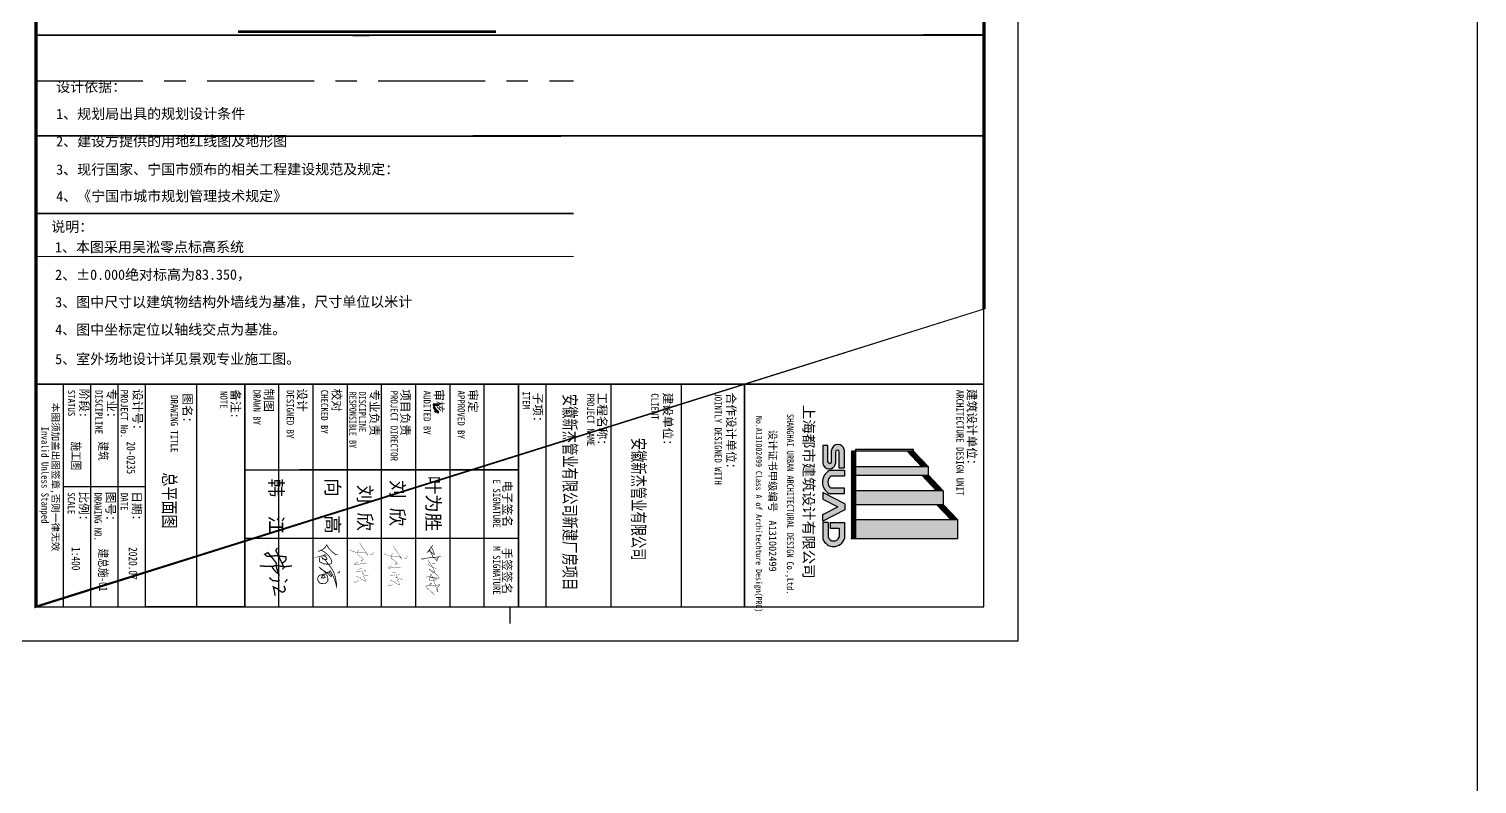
# Model space of a CAD drawing. Extents: x 40416317 to 40416828, y 3375719 to 3376426.
# Drawn here: x 40416658.4 to 40416827.6, y 3376072.5 to 3376160.7 of the extents above; entities that cross this region are included whole.
import ezdxf
from ezdxf.enums import TextEntityAlignment as Align

# ---------------------------------------------------------------- set-up
doc = ezdxf.new("R2010")
doc.units = 0
doc.linetypes.add('CENTER', pattern=[2, 1.25, -0.25, 0.25, -0.25])
doc.layers.get('0').update_dxf_attribs({"linetype": 'CONTINUOUS'})
for name, color, linetype in [('00-tk', 151, 'CONTINUOUS'), ('05规划道路边线', 5, 'CONTINUOUS'), ('06规划边线', 102, 'CONTINUOUS'), ('a', 7, 'CONTINUOUS'), ('AXIS', 3, 'CONTINUOUS'), ('DLSS', 251, 'CONTINUOUS'), ('iicon', 7, 'CONTINUOUS'), ('ROAD', 7, 'CONTINUOUS'), ('TX', 4, 'CONTINUOUS'), ('停车位', 5, 'CONTINUOUS'), ('签名', 1, 'CONTINUOUS')]:
    doc.layers.add(name, color=color, linetype=linetype)
doc.layers.add('功能名称', color=255, linetype='CONTINUOUS', lineweight=0)
doc.styles.add('DS6HT', font='simhei.ttf', dxfattribs={"width": 0.8})
doc.styles.add('仿宋体', font='', dxfattribs={"width": 0.8})
doc.styles.add('黑体', font='simhei.ttf')
doc.styles.get('仿宋体').set_extended_font_data('SimSun')

# ---------------------------------------------------------------- blocks, each defined once
blk = doc.blocks.new('FDSREWSDFDDDD')
at = {"layer": '00-tk'}
h = blk.add_hatch(color=256, dxfattribs=at)
edge = h.paths.add_edge_path()
edge.add_arc((-3088.172073364258, -5392.854887008667), 332.045557777653, 288.7014113640251, 432.3606518511568)
edge.add_line((-2987.554145812988, -5076.421182632446), (-3459.132797596976, -5076.421182632446))
edge.add_line((-3459.1328125, -5076.421184539795), (-3459.1328125, -5495.105984415859))
edge.add_line((-3459.132804870605, -5495.105983734131), (-3295.44500976149, -5495.105983734131))
edge.add_line((-3295.445007324219, -5495.105983734131), (-3295.445007324219, -5234.158194929594))
edge.add_line((-3295.444999694824, -5234.158195495605), (-3028.475036971737, -5234.158195495605))
edge.add_arc((-3088.390510559082, -5393.457529067993), 170.1944232639127, -72.16722840810769, 69.38777632303339, ccw=False)
edge.add_line((-3036.270210266113, -5555.474857330322), (-3457.185601326637, -5555.474857330322))
edge.add_line((-3457.185592651367, -5555.474857330322), (-3457.185592651367, -5707.36922866106))
edge.add_line((-3457.185600280762, -5707.369228363037), (-2981.706204416696, -5707.369228363037))
edge = h.paths.add_edge_path()
edge.add_arc((-4635.474014282227, -5325.867755889893), 392.4004440335318, 210.1327751877119, 329.8672248122882)
edge.add_line((-4296.100845336914, -5522.854957580566), (-4296.100845336914, -5077.019234930864))
edge.add_line((-4296.100845336914, -5077.019235610962), (-4463.904568893835, -5077.019235610962))
edge.add_line((-4463.904563903809, -5077.019235610962), (-4463.904563903809, -5474.926296469755))
edge.add_arc((-4635.474014282227, -5352.322385787964), 210.8738842442989, 215.5496840955361, 324.4503159044639, ccw=False)
edge.add_line((-4807.043464660645, -5474.926294326782), (-4807.043464660645, -5077.019233467989))
edge.add_line((-4807.043472290039, -5077.019235610962), (-4974.84719584696, -5077.019235610962))
edge.add_line((-4974.847190856934, -5077.019235610962), (-4974.847190856934, -5522.854958260665))
edge = h.paths.add_edge_path()
edge.add_arc((-5549.951614379883, -5266.538646697998), 186.3793725080171, 99.477129582545, 264.9305597506795)
edge.add_line((-5566.42066192627, -5452.188966751099), (-5233.659133563866, -5452.188966751099))
edge.add_arc((-5233.668716430664, -5506.190837860107), 54.00187034551564, -89.98983473079062, 89.98983473079062, ccw=False)
edge.add_line((-5233.659126281738, -5560.192705154419), (-5705.782067937311, -5560.192705154419))
edge.add_line((-5705.782066345215, -5560.192705154419), (-5705.782066345215, -5705.144366088323))
edge.add_line((-5705.782073974609, -5705.144365310669), (-5190.997776568402, -5705.144365310669))
edge.add_arc((-5207.466819763184, -5519.494047164917), 186.3793725080171, 275.0694402493205, 440.522870417455)
edge.add_line((-5176.778732299805, -5335.658491134644), (-5519.468276696221, -5335.658491134644))
edge.add_arc((-5519.458686828613, -5281.656621932983), 54.00187034551564, 90.01016526920938, 269.98983473079056, ccw=False)
edge.add_line((-5519.468276977539, -5227.654752731323), (-5040.261128388345, -5227.654752731323))
edge.add_line((-5040.261123657227, -5227.654750823975), (-5040.261123657227, -5082.703089890187))
edge.add_line((-5040.261116027832, -5082.703090667725), (-5580.639695303515, -5082.703090667725))
edge = h.paths.add_edge_path()
edge.add_line((-4000.768737792969, -5070.125015258789), (-3830.076902475208, -5070.125015258789))
edge.add_line((-3830.07689666748, -5070.12501335144), (-3494.792226105928, -5712.322872677352))
edge.add_line((-3494.79222869873, -5712.322875976562), (-3690.890586976428, -5712.322875976562))
edge.add_line((-3690.890586853027, -5712.322874069214), (-3915.422816795763, -5273.481204785407))
edge.add_line((-3915.422813415527, -5273.481204986572), (-4139.955043358263, -5712.32287427038))
edge.add_line((-4139.955039978027, -5712.322874069214), (-4336.053398255724, -5712.322874069214))
edge.add_line((-4336.053405761719, -5712.322874069214), (-4000.768735200167, -5070.125014743302))
for p, q in [((-7500, -1000), (-7500, -28700)), ((-7500, -8000.089782714844), (-1000, -8000.089784622192)), ((-7500, -9850.089784622192), (-1000, -9850.089784622192)), ((-7499.999992370605, -11900.08978271484), (-1000, -11900.08978271484)), ((-7500.000007629395, -13800.08978462219), (-1000, -13800.08978271484)), ((-7500, -14600.08978271484), (-1000, -14600.08978462219)), ((-7500, -14600.08978271484), (-1000, -14600.08978462219)), ((-7500, -14600.08978271484), (-1000, -14600.08978462219)), ((-7500, -14600.08978271484), (-1000, -14600.08978462219)), ((-7500, -14600.08978271484), (-1000, -14600.08978462219)), ((-7500, -14600.08978271484), (-1000, -14600.08978462219)), ((-7500, -14600.08978271484), (-1000, -14600.08978462219)), ((-7500, -14600.08978271484), (-1000, -14600.08978462219)), ((-1000, -14600.08978462219), (-7500, -14600.08978271484)), ((-1000, -14600.08978462219), (-7500, -14600.08978271484)), ((-1000, -14600.08978462219), (-7500, -14600.08978271484)), ((-5000.000007629395, -22600.08978462219), (-5000, -14600.08978271484)), ((-5000, -14600.08978271484), (-5000, -21000.08978271484)), ((-3000, -21000.08978271484), (-3000.000007629395, -14600.08978462219)), ((-2999.949356079102, -22600.08978462219), (-2999.949356079102, -14600.08978462219)), ((-1000.000007629395, -15600.08978462219), (-7500.000007629395, -15600.08978462219)), ((-1000, -16600.08978271484), (-7500, -16600.08978271484)), ((-1000, -16600.08978271484), (-7500, -16600.08978271484)), ((-6911.71321105957, -17064.9189491272), (-6913.123291015625, -17090.77035903931)), ((-6913.123291015625, -17090.77035903931), (-6883.511672973633, -17090.77035903931)), ((-6884.921752929688, -16926.73141098022), (-6911.713218688965, -16933.78179740906)), ((-6911.713218688965, -16933.78179740906), (-6911.71321105957, -17031.07710266113)), ((-6911.71321105957, -17031.07710266113), (-6911.243186950684, -17040.00759124756)), ((-6911.243186950684, -17040.00759124756), (-6911.71321105957, -17064.9189491272)), ((-6884.921760559082, -17031.07710456848), (-6884.921752929688, -16926.73141098022)), ((-6884.921752929688, -17056.45848655701), (-6884.921760559082, -17031.07710456848)), ((-6883.981704711914, -17081.36984634399), (-6884.921752929688, -17056.45848655701)), ((-6883.511672973633, -17090.77035903931), (-6883.981704711914, -17081.36984634399)), ((-6823.34839630127, -17061.15874481201), (-6848.259757995605, -17069.61920547485)), ((-6848.259757995605, -17069.61920547485), (-6841.679397583008, -17075.25951385498)), ((-6841.679397583008, -17075.25951385498), (-6827.108596801758, -17095.00058746338)), ((-6827.108596801758, -17095.00058746338), (-6810.187683105469, -17087.48017883301)), ((-6800.787162780762, -17050.81818008423), (-6823.34839630127, -17061.15874481201)), ((-6810.187683105469, -17087.48017883301), (-6787.626441955566, -17076.66958999634)), ((-6780.576065063477, -17039.53756332397), (-6800.787162780762, -17050.81818008423)), ((-6787.626441955566, -17076.66958999634), (-6773.055656433105, -17068.2091293335)), ((-6758.954879760742, -17024.96677017212), (-6780.576065063477, -17039.53756332397)), ((-6773.055656433105, -17068.2091293335), (-6752.374526977539, -17054.10836029053)), ((-6740.153861999512, -17009.45592498779), (-6758.954879760742, -17024.96677017212)), ((-6752.374526977539, -17054.10836029053), (-6735.923629760742, -17041.88769340515)), ((-6729.813293457031, -16998.64533424377), (-6740.153861999512, -17009.45592498779)), ((-6735.923629760742, -17041.88769340515), (-6715.712524414062, -17024.02671813965)), ((-6711.482299804688, -16978.90425682068), (-6729.813293457031, -16998.64533424377)), ((-6715.712524414062, -17024.02671813965), (-6674.350273132324, -17024.02671813965)), ((-6696.911499023438, -16960.57325744629), (-6711.482299804688, -16978.90425682068)), ((-6695.971450805664, -16959.16318130493), (-6696.911499023438, -16960.57325744629)), ((-6682.810729980469, -16936.13192558289), (-6695.971450805664, -16959.16318130493)), ((-6695.97144317627, -17004.28564071655), (-6679.520545959473, -16982.66446304321)), ((-6674.350273132324, -17024.02671813965), (-6695.97144317627, -17004.28564071655)), ((-6679.05052947998, -16926.73141288757), (-6682.810729980469, -16936.13192558289)), ((-6679.520545959473, -16982.66446304321), (-6665.889808654785, -16964.80348968506)), ((-6657.429344177246, -16939.42210388184), (-6679.05052947998, -16926.73141288757)), ((-6665.889808654785, -16964.80348968506), (-6664.009704589844, -16961.51330947876)), ((-6664.009704589844, -16961.51330947876), (-6647.558815002441, -16943.65233612061)), ((-6647.558815002441, -16943.65233612061), (-6657.429344177246, -16939.42210388184)), ((-1000, -17600.08978462219), (-7500, -17600.08978271484)), ((-1000, -17600.08978462219), (-7500, -17600.08978271484)), ((-1000.000007629395, -18600.08978462219), (-7500, -18600.08978462219)), ((-1000.000007629395, -18600.08978462219), (-7500, -18600.08978462219)), ((-1000, -19600.08978271484), (-7500, -19600.08978271484)), ((-1000, -19600.08978271484), (-7500, -19600.08978271484)), ((-1000.000007629395, -20600.08978462219), (-7500.000007629395, -20600.08978462219)), ((-1000.000007629395, -20600.08978462219), (-7500.000007629395, -20600.08978462219)), ((-1000, -21600.08978271484), (-7499.999992370605, -21600.08978271484)), ((-1000, -21600.08978271484), (-7499.999992370605, -21600.08978271484)), ((-7500, -22600.08978462219), (-1000, -22600.08978462219)), ((-7500, -22600.08978462219), (-1000, -22600.08978462219)), ((-1000, -22600.08978462219), (-7500, -22600.08978462219)), ((-1000, -22600.08978462219), (-7500, -22600.08978462219)), ((-1000, -24000.08978271484), (-7500, -24000.08978462219)), ((-1000, -25500), (-7500, -25500.00000190735)), ((-4500, -25500), (-4500, -27900)), ((-1000, -26300), (-7500, -26300)), ((-1000, -27100.00000190735), (-7500, -27100)), ((-999.9999923706055, -27900), (-7500, -27900.00000190735)), ((-1000, -28700), (-7500, -28700))]:
    blk.add_line(p, q, dxfattribs=at)
at = {"layer": '00-tk', "color": 7}
for p, q in [((-3987.106781005859, -2196.957008361816), (-3537.396270751953, -1768.358245849609)), ((-3987.106781005859, -2224.585353851318), (-3537.396270751953, -1795.986591339111)), ((-3987.106781005859, -2252.213697433472), (-3537.396263122559, -1823.614933013916)), ((-3987.106781005859, -2279.842041015625), (-3536.697326660156, -1850.577146530151)), ((-3987.106781005859, -2307.470384597778), (-3537.396263122559, -1878.871620178223)), ((-3987.106781005859, -2335.098728179932), (-3537.396263122559, -1906.499963760376)), ((-3987.106781005859, -2362.727071762085), (-3536.697326660156, -1933.462177276611)), ((-3987.106773376465, -2390.355415344238), (-3536.697326660156, -1961.090522766113)), ((-2987.003044128418, -1768.358245849609), (-3537.396270751953, -1768.358245849609)), ((-3537.396270751953, -1768.358245849609), (-3537.396255493164, -4754.453231811523)), ((-2987.003044128418, -4757.352777481079), (-2987.003044128418, -1768.231967926025)), ((-4836.532760620117, -2625.438402175903), (-4386.94539642334, -2196.957008361816)), ((-4836.532760620117, -2653.066745758057), (-4386.945404052734, -2224.58535194397)), ((-4836.532768249512, -2680.695091247559), (-4386.945404052734, -2252.213697433472)), ((-4836.532768249512, -2708.323434829712), (-4386.945404052734, -2279.842041015625)), ((-4836.532768249512, -2735.951778411865), (-4386.945404052734, -2307.470384597778)), ((-4836.532768249512, -2763.580121994019), (-4386.945404052734, -2335.098728179932)), ((-4836.532768249512, -2791.208465576172), (-4386.123306274414, -2361.943571090698)), ((-4836.532775878906, -2818.836809158325), (-4386.123306274414, -2389.5719165802)), ((-4386.94539642334, -2196.957008361816), (-4386.945404052734, -4754.453231811523)), ((-4386.94539642334, -2196.957008361816), (-3987.106781005859, -2196.957008361816)), ((-3987.106781005859, -4757.352777481079), (-3987.106781005859, -2196.957008361816)), ((-5537.177421569824, -3054.703296661377), (-5086.767951965332, -2625.438402175903)), ((-5537.177421569824, -3082.33164024353), (-5086.767951965332, -2653.066745758057)), ((-5537.177421569824, -3109.959983825684), (-5086.767959594727, -2680.695091247559)), ((-5537.177421569824, -3137.588327407837), (-5086.767967224121, -2708.323432922363)), ((-5537.17741394043, -3165.21667098999), (-5086.767967224121, -2735.951778411865)), ((-5537.17741394043, -3192.845012664795), (-5086.767967224121, -2763.580121994019)), ((-5536.402847290039, -3219.735155105591), (-5085.99340057373, -2790.470264434814)), ((-5536.402847290039, -3247.363500595093), (-5085.99340057373, -2818.098608016968)), ((-4836.532760620117, -2625.438402175903), (-5086.767951965332, -2625.438402175903)), ((-5086.767951965332, -2625.438402175903), (-5086.767951965332, -4754.453231811523)), ((-4836.532760620117, -4754.453231811523), (-4836.532760620117, -2625.438402175903)), ((-5537.177421569824, -3054.703296661377), (-5587.17741394043, -3054.703296661377)), ((-5587.17741394043, -3054.703296661377), (-5587.177421569824, -4754.453231811523)), ((-5537.177421569824, -3054.703296661377), (-5537.177421569824, -4754.453231811523)), ((-5587.177421569824, -4754.453231811523), (-5527.595687866211, -4754.453231811523)), ((-5537.177421569824, -4754.453231811523), (-5537.177421569824, -4874.453231811523)), ((-5537.177421569824, -4774.453231811523), (-2987.003044128418, -4774.453231811523)), ((-5537.177421569824, -4774.453231811523), (-2987.003044128418, -4774.453231811523)), ((-5537.177421569824, -4794.453231811523), (-2987.003044128418, -4794.453231811523)), ((-5537.177421569824, -4814.453231811523), (-2987.003044128418, -4814.453231811523)), ((-5537.177421569824, -4834.453231811523), (-2987.003044128418, -4834.453231811523)), ((-5537.177421569824, -4874.453231811523), (-2987.003044128418, -4874.453231811523)), ((-5527.595687866211, -4754.453231811523), (-2987.003044128418, -4754.453231811523)), ((-5094.767959594727, -4754.453231811523), (-4833.532768249512, -4754.453231811523)), ((-4384.94539642334, -4754.453231811523), (-3985.106781005859, -4754.453231811523)), ((-3540.396263122559, -4754.453231811523), (-2987.003044128418, -4754.453231811523)), ((-2987.003044128418, -4894.453231811523), (-2987.003051757812, -4764.453231811523))]:
    blk.add_line(p, q, dxfattribs=at)
at = {"layer": '00-tk'}
for points in [[(-63000, -29700), (0, -29700), (0, 0), (-63000, 0)], [(-60500, -28700), (-1000, -28700), (-1000, -1000), (-60500, -1000.000001907349)], [(-7500, -22600.08978462219), (-1000, -22600.08978462219), (-1000, -25500), (-7500, -25500.00000190735)]]:
    blk.add_lwpolyline(points, close=True, dxfattribs=at)
at = {"layer": '00-tk', "const_width": 100}
blk.add_lwpolyline([(-60500, -1000.000001907349), (-1000, -1000), (-1000, -28700), (-60500, -28700)], close=True, dxfattribs=at)
at = {"layer": '00-tk'}
for points, const_width in [([(-7500, -28700), (-7500, -1000)], 50), ([(-7500, -8000.089782714844), (-1000, -8000.089784622192)], 50), ([(-1000, -14850.04489135742), (-500.0000076293945, -14850.04489326477)], 35)]:
    blk.add_lwpolyline(points, dxfattribs=dict(at, const_width=const_width))
at = {"layer": '00-tk', "color": 7}
for points in [[(-4974.847190856934, -5077.019235610962), (-4807.043472290039, -5077.019235610962), (-4807.043464660645, -5474.926294326782)], [(-4974.847190856934, -5077.019235610962), (-4974.847190856934, -5522.854957580566)], [(-4296.100845336914, -5077.019235610962), (-4463.904563903809, -5077.019235610962), (-4463.904556274414, -5474.926296234131)], [(-4000.768737792969, -5070.125015258789), (-4336.053405761719, -5712.322874069214), (-4139.955039978027, -5712.322874069214), (-3915.422813415527, -5273.481204986572)], [(-4296.100845336914, -5077.019235610962), (-4296.100845336914, -5522.854957580566)], [(-4000.768737792969, -5070.125015258789), (-3830.07689666748, -5070.12501335144), (-3494.79222869873, -5712.322875976562), (-3690.890586853027, -5712.322874069214), (-3915.422813415527, -5273.481204986572)], [(-3459.132804870605, -5495.105983734131), (-3459.1328125, -5076.421184539795), (-2987.554145812988, -5076.421182632446)], [(-5580.639701843262, -5082.703090667725), (-5040.261116027832, -5082.703090667725), (-5040.261123657227, -5227.654750823975), (-5519.468276977539, -5227.654752731323)], [(-5233.659133911133, -5452.188966751099), (-5566.42066192627, -5452.188966751099)], [(-5519.468269348145, -5335.658491134644), (-5176.778732299805, -5335.658491134644)], [(-3459.132804870605, -5495.105983734131), (-3295.445007324219, -5495.105983734131), (-3295.444999694824, -5234.158195495605), (-3028.475044250488, -5234.158195495605)], [(-5233.659126281738, -5560.192705154419), (-5705.782066345215, -5560.192705154419), (-5705.782073974609, -5705.144365310669), (-5190.997772216797, -5705.144367218018)], [(-3457.185592651367, -5555.474857330322), (-3036.270210266113, -5555.474857330322)], [(-3457.185592651367, -5555.474857330322), (-3457.185600280762, -5707.369228363037), (-2981.706199645996, -5707.369228363037)]]:
    blk.add_lwpolyline(points, dxfattribs=at)
for centre, radius, start, end in [((-3088.172073364258, -5392.854887008667), 332.045557777653, 288.7012193093851, 72.3606715082891), ((-5549.951614379883, -5266.538646697998), 186.3793725080171, 99.47704034818561, 264.9303621545282), ((-5519.458686828613, -5281.656621932983), 54.00187034551564, 90.01015501602356, 269.9897164671391), ((-5233.668716430664, -5506.190837860107), 54.00187034551564, 270.0101550160236, 89.98971646713915), ((-5207.466819763184, -5519.494047164917), 186.3793725080171, 275.0695311977562, 80.5227611093365), ((-4635.474014282227, -5352.322385787964), 210.8738842442989, 215.5497390085709, 324.4504237409641), ((-3088.390510559082, -5393.457529067993), 170.1944232639127, 287.8328390263051, 69.38767728620861), ((-4635.474014282227, -5325.867755889893), 392.4004440335318, 210.1327232581272, 329.8671726228991)]:
    blk.add_arc(centre, radius, start, end, dxfattribs=at)
for points in [[(-3987.106781005859, -2196.957008361816), (-3986.951866149902, -2224.437713623047), (-3536.697326660156, -1767.692115783691), (-3536.697326660156, -1795.320459365845)], [(-3987.106781005859, -2252.213697433472), (-3986.951866149902, -2279.694400787354), (-3536.697326660156, -1822.948802947998), (-3536.697326660156, -1850.577146530151)], [(-3987.106781005859, -2307.470384597778), (-3986.951858520508, -2334.951086044312), (-3536.697326660156, -1878.205490112305), (-3536.697326660156, -1905.833835601807)], [(-3986.48713684082, -2362.136510848999), (-3986.332221984863, -2389.617214202881), (-3536.077667236328, -1932.871618270874), (-3536.077667236328, -1960.499961853027)], [(-3537.396255493164, -4754.453231811523), (-2987.003044128418, -4754.453231811523), (-3537.396270751953, -1768.358245849609), (-2987.003044128418, -1768.358245849609)], [(-4836.532760620117, -2625.438402175903), (-4836.377853393555, -2652.919105529785), (-4386.123306274414, -2196.173509597778), (-4386.123306274414, -2223.801853179932)], [(-4836.532768249512, -2680.695091247559), (-4836.377853393555, -2708.175792694092), (-4386.123306274414, -2251.430196762085), (-4386.123306274414, -2279.058540344238)], [(-4836.532768249512, -2735.951778411865), (-4836.377853393555, -2763.432481765747), (-4386.123306274414, -2306.686883926392), (-4386.123306274414, -2334.315227508545)], [(-4835.913116455078, -2790.617904663086), (-4835.758209228516, -2818.098608016968), (-4385.50365447998, -2361.353012084961), (-4385.50365447998, -2388.981353759766)], [(-4386.945404052734, -4754.453231811523), (-3987.106781005859, -4754.453231811523), (-4386.94539642334, -2196.957008361816), (-3987.106781005859, -2196.957008361816)], [(-5537.177421569824, -3054.703296661377), (-5537.022499084473, -3082.18399810791), (-5086.767951965332, -2625.438402175903), (-5086.767951965332, -2653.066745758057)], [(-5536.86759185791, -3109.664701461792), (-5536.712677001953, -3137.145406723022), (-5086.458137512207, -2680.399810791016), (-5086.458129882812, -2708.02815246582)], [(-5536.557762145996, -3164.626110076904), (-5536.402854919434, -3192.106813430786), (-5086.148307800293, -2735.361217498779), (-5086.148307800293, -2762.989559173584)], [(-5535.783210754395, -3219.144596099854), (-5535.628295898438, -3246.625299453735), (-5085.373741149902, -2789.879703521729), (-5085.373741149902, -2817.508047103882)], [(-5086.767951965332, -4754.453231811523), (-4836.532760620117, -4754.453231811523), (-5086.767951965332, -2625.438402175903), (-4836.532760620117, -2625.438402175903)], [(-5587.177421569824, -4754.453231811523), (-5527.595687866211, -4754.453231811523), (-5587.17741394043, -3054.703296661377), (-5537.177421569824, -3054.703296661377)], [(-5537.177421569824, -4774.453231811523), (-5537.177421569824, -4754.453231811523), (-2987.003044128418, -4774.453231811523), (-2987.003044128418, -4754.453231811523)], [(-5537.177421569824, -4814.453231811523), (-5537.177421569824, -4794.453231811523), (-2987.003044128418, -4814.453231811523), (-2987.003044128418, -4794.453231811523)], [(-5537.177421569824, -4854.453231811523), (-5537.177421569824, -4834.453231811523), (-2987.003044128418, -4854.453231811523), (-2987.003044128418, -4834.453231811523)], [(-5537.177421569824, -4894.453231811523), (-5537.177421569824, -4874.453231811523), (-2987.003044128418, -4894.453231811523), (-2987.003044128418, -4874.453231811523)]]:
    blk.add_solid(points, dxfattribs=at)
at = {"layer": '00-tk', "style": 'DS6HT'}
for s, p in [('建筑设计单位：', (-7358.302734375, -1481.676862716675)), ('合作设计单位：', (-7248.710388183594, -8515.045972824097)), ('建设单位：', (-7249.814125061035, -10363.77979660034)), ('工程名称：', (-7251.967628479004, -12284.02916526794)), ('子项：', (-7250.613121032715, -14161.8742980957)), ('电子签名', (-4688.193199157715, -15052.39938735962)), ('手签签名', (-2726.406257629395, -15065.09038352966)), ('审定', (-7344.754615783691, -16057.92264556885)), ('审核', (-7345.606101989746, -17048.46081542969)), ('项目负责', (-7349.185562133789, -18033.59090995789)), ('专业负责', (-7347.202644348145, -18936.65170860291)), ('校对', (-7367.343872070312, -20041.46097564697)), ('设计', (-7374.256393432617, -21055.78610992432)), ('制图', (-7370.000396728516, -22021.84997367859)), ('备注:', (-7345.81022644043, -22994.70147705078)), ('图名：', (-7229.134880065918, -24400.22679519653)), ('设计号：', (-7356.773155212402, -25855.09149742126)), ('日期：', (-4370.826354980469, -25878.79656410217)), ('专业：', (-7367.269508361816, -26617.7465877533)), ('图号：', (-4357.14274597168, -26644.69338226318)), ('阶段:', (-7367.021636962891, -27419.5685634613)), ('比例：', (-4368.089630126953, -27428.32366371155))]:
    blk.add_text(s, height=250, rotation=1.376966136674544e-05, dxfattribs=at).set_placement(p)
for s, width, p in [('ARCHITECTURE DESIGN UNIT', 0.9, (-7333.531684875488, -1804.178741455078)), ('JOINTLY DESIGNED WITH', 0.9, (-7259.055114746094, -8871.05680847168)), ('CLIENT', 0.9, (-7231.165916442871, -10718.46371841431)), ('PROJECT NAME', 0.9, (-7232.144248962402, -12596.09680747986)), ('ITEM', 0.9, (-7285.639373779297, -14476.64451599121)), ('E SIGNATURE', 0.9, (-4713.510627746582, -15341.96018409729)), ('M SIGNATURE', 0.9, (-2763.24845123291, -15341.96018409729)), ('APPROVED BY', 0.9, (-7312.561302185059, -16380.35406494141)), ('AUDITED BY', 0.9, (-7307.359046936035, -17376.015625)), ('PROJECT DIRECTOR', 0.9, (-7310.82479095459, -18338.57062530518)), ('DISCIPLINE ', 0.75, (-7278.144859313965, -19265.36464881897)), ('RESPONSIBLE BY', 0.75, (-7278.14485168457, -19547.79586982727)), ('CHECKED BY', 0.9, (-7332.785636901855, -20373.88861465454)), ('DESIGNED BY', 0.9, (-7328.071830749512, -21375.81816291809)), ('DRAWN BY', 0.9, (-7334.383636474609, -22347.10876464844)), ('NOTE', 0.9, (-7296.429649353027, -23315.2756061554)), ('DRAWING TITLE', 0.9, (-7177.161933898926, -24760.10332870483)), ('PROJECT No.', 0.9, (-7335.418838500977, -26223.22882843018)), ('DATE', 0.9, (-4321.324775695801, -26222.21389961243)), ('DISCIPLINE', 0.9, (-7325.060989379883, -26964.57041740417)), ('DRAWING NO.', 0.9, (-4335.008392333984, -26990.84546661377)), ('STATUS', 0.9, (-7333.437377929688, -27766.59128570557)), ('SCALE', 0.9, (-4340.480369567871, -27771.74002456665))]:
    blk.add_text(s, height=210, rotation=1.376966136674544e-05, dxfattribs=dict(at, width=width)).set_placement(p)
at = {"layer": '00-tk', "color": 7, "style": 'DS6HT'}
for s, height, p in [('上海都市建筑设计有限公司 ', 309.9999999999999, (-6892.904777526855, -6275.223844528198)), ('设计证书甲级编号', 220, (-6166.944969177246, -7283.115362167358)), ('A131002499', 220, (-3517.997230529785, -7283.449771881104))]:
    blk.add_text(s, height=height, rotation=1.376966136674544e-05, dxfattribs=at).set_placement(p)
for s, height, width, p in [('SHANGHAI URBAN ARCHITECTURAL DESIGN Co.,Ltd. ', 200, 0.8, (-6627.602416992188, -6759.373188018799)), ('No.A131002499 Class A of Architechture Design(PRC)', 180, 0.78, (-6567.680183410645, -7665.456228256226))]:
    blk.add_text(s, height=height, rotation=1.376966136674544e-05, dxfattribs=dict(at, width=width)).set_placement(p)
at = {"layer": '00-tk', "style": 'DS6HT'}
blk.add_text('本图须加盖出图签章,否则一律无效', height=200, rotation=1.376966136674544e-05, dxfattribs=at).set_placement((-4784.1572265625, -28136.37497138977), align=Align.MIDDLE)
at = {"layer": '00-tk', "style": 'DS6HT', "width": 0.9}
blk.add_text('Invalid Unless Stamped', height=210, rotation=1.376966136674544e-05, dxfattribs=at).set_placement((-4842.33967590332, -28460.06253051758), align=Align.MIDDLE)
blk = doc.blocks.new('A$C7C122B11')
at = {"layer": 'iicon', "color": 13, "const_width": 7.575757575132871}
for points in [[(100.7970233689994, 315.9515967653133), (199.0888365005376, 382.8778826375492)], [(199.0888365005376, 382.8778826375492), (300.5110004848102, 454.8074805347715)], [(244.3624277019408, 611.0290988776833), (279.0327184172347, 604.8438947247341)], [(322.4230265802471, 465.4405168076046), (254.8083938822383, 392.8854461885057)], [(254.8083938822383, 392.8854461885057), (267.3297972941073, 338.4690845052246)], [(279.0327184172347, 604.8438947247341), (314.94104956917, 590.6175023976248)], [(321.132111500483, 572.0618899385445), (297.6059042114067, 526.2903457558714)], [(300.5110004848102, 454.8074805347715), (344.335052675684, 476.0735530804377)], [(314.94104956917, 590.6175023976248), (321.132111500483, 572.0618899385445)], [(553.5673253951827, 440.1709960661829), (553.0463167116977, 381.2844891168643)], [(553.0463167116977, 381.2844891168643), (555.0409374145092, 297.5777777298354)], [(718.076247107354, 415.8895953928587), (741.3754803164627, 413.2289288535248)], [(745.3690204735612, 399.9279449097812), (719.4071405762808, 368.0041741926688)], [(741.3754803164627, 413.2289288535248), (745.3690204735612, 399.9279449097812)], [(850.2705939338775, 438.960449161008), (849.5862326928183, 402.7140348185785)], [(849.5862326928183, 402.7140348185785), (862.5925352753841, 373.3071870035492)], [(857.8002870868659, 469.0512536286842), (850.2705939338775, 438.960449161008)], [(872.1753121516667, 485.4648040432949), (857.8002870868659, 469.0512536286842)], [(896.819194834563, 363.0487767131999), (924.1996627316112, 381.513727335725)], [(924.1996627316112, 381.513727335725), (974.1709295882613, 413.6564017615747)], [(991.2842593678506, 378.0944138225168), (970.7482636321802, 334.3254158007912)], [(974.1709295882613, 413.6564017615747), (997.4443702884018, 421.1789854408707)], [(1009.766311629792, 410.9210449010134), (991.2842593678506, 378.0944138225168)], [(997.4443702884018, 421.1789854408707), (1009.766311629792, 410.9210449010134)], [(0.0007576050702482, 250.9024336845614), (100.7970233689994, 315.9515967653133)], [(179.9224229973042, 234.3780221641064), (213.8051824355498, 214.250624705106)], [(219.8604038188932, 60.7831532410346), (189.0452334616566, -0.0002060187980533)], [(213.8051824355498, 214.250624705106), (248.6035759460647, 200.5268653577659)], [(254.2762084448477, 164.2658887512516), (219.8604038188932, 60.7831532410346)], [(248.6035759460647, 200.5268653577659), (284.3176035295473, 195.037831369089)], [(269.9907244815258, 260.035791651113), (254.2762084448477, 164.2658887512516)], [(267.3297972941073, 338.4690845052246), (269.9907244815258, 260.035791651113)], [(284.3176035295473, 195.037831369089), (312.2474518701201, 200.0697981715202)], [(312.2474518701201, 200.0697981715202), (331.4783466457156, 219.739658693783)], [(331.4783466457156, 219.739658693783), (382.2285472766962, 294.8917446665)], [(382.2285472766962, 294.8917446665), (411.197833733866, 328.3370370857883)], [(411.197833733866, 328.3370370857883), (434.3741226493148, 348.9182134775911)], [(434.3741226493148, 348.9182134775911), (447.8928364126477, 348.9182134775911)], [(447.8928364126477, 348.9182134775911), (455.0012519170996, 315.0120958685875)], [(455.0012519170996, 315.0120958685875), (462.0279911428223, 291.8895695514511)], [(462.0279911428223, 291.8895695514511), (484.7589294016361, 335.2447174279951)], [(534.5625449493527, 157.8105780906044), (508.7167313428363, 209.4535331269726)], [(574.5237390289549, 108.0541408546269), (534.5625449493527, 157.8105780906044)], [(555.0409374145092, 297.5777777298354), (561.1933105823118, 211.5237233529333)], [(561.1933105823118, 211.5237233529333), (572.472374806297, 133.6654050473589)], [(572.472374806297, 133.6654050473589), (574.5237390289549, 108.0541408546269)], [(674.2358596608974, 309.3520727169234), (685.6524839333723, 266.1284549657721)], [(685.6524839333723, 266.1284549657721), (692.2622442622667, 224.1059891108889)], [(692.2622442622667, 224.1059891108889), (691.6612788005733, 210.8989552564453)], [(725.6901957900262, 308.6375822850969), (755.2991364721672, 327.3519703953061)], [(755.2991364721672, 327.3519703953061), (790.3451380701738, 346.0658887554891)], [(755.8106879024997, 295.5094665060751), (764.9249008636688, 257.2642640059348)], [(762.4943867573747, 217.8052263474092), (761.8865432932507, 180.1674111774191)], [(761.8865432932507, 180.1674111774191), (763.1022302216153, 159.5275159792509)], [(764.9249008636688, 257.2642640059348), (762.4943867573747, 217.8052263474092)], [(790.3451380701738, 346.0658887554891), (816.9320564377123, 356.932625876274)], [(825.9964038813487, 342.4441127988975), (799.4086257637248, 314.6743452963419)], [(816.9320564377123, 356.932625876274), (835.0598915747834, 355.7248974735849)], [(835.0598915747834, 355.7248974735849), (825.9964038813487, 342.4441127988975)], [(862.5925352753841, 373.3071870035492), (875.5979781077476, 363.0487767131999)], [(875.5979781077476, 363.0487767131999), (896.819194834563, 363.0487767131999)], [(892.1808419503502, 201.1333131864667), (875.7338186554844, 163.8633126171771)], [(909.4291525277076, 232.7930841515772), (892.1808419503502, 201.1333131864667)], [(920.8311610448873, 283.4580187543761), (909.4291525277076, 232.7930841515772)], [(923.0759690859123, 310.7749468248803), (920.8311610448873, 283.4580187543761)], [(950.8966291378019, 293.9757312922738), (936.5216040732339, 278.9300941831898)], [(970.7482636321802, 334.3254158007912), (950.8966291378019, 293.9757312922738)], [(980.2123949669768, 231.2062671370804), (1007.238645739155, 207.4293784452602)], [(1033.078441093443, 121.2193669192493), (1002.25037448178, 119.1928634850774)], [(1007.238645739155, 207.4293784452602), (1027.810750987381, 170.7569004462566)], [(1027.810750987381, 170.7569004462566), (1032.673498700839, 145.9395145112649)], [(1032.673498700839, 145.9395145112649), (1033.078441093443, 121.2193669192493)]]:
    blk.add_lwpolyline(points, dxfattribs=at)
blk = doc.blocks.new('A$C2CD672AE')
at = {"layer": '签名', "const_width": 40}
for points in [[(540.0881397943012, 958.3370811040513), (550.8489124546759, 861.0706685180776), (567.3179551581852, 712.2073151967488), (523.0104887406342, 494.9340344476514), (559.0191287468188, 371.9746074373834), (543.1768800984137, 0.8530088732950389)], [(9.920812285970896, 523.2925402219407), (85.64476809604093, 480.0337748597376), (394.0206144819967, 628.6754554281943), (590.4196245889179, 723.3426586687565), (642.8136640558951, 671.9342207829468)], [(461.6739908079617, 655.8767074788921), (413.9479712764733, 738.226304418873), (354.7637216071598, 782.187037571799), (273.5597426663153, 780.4759910698049), (253.3334755222313, 599.6754109035246), (239.4850451382808, 475.8856759928167), (250.6432823608629, 353.0214769686572), (261.9919008868746, 228.0609749183059), (196.5405086646788, 147.6520239780657), (147.917758084368, 247.6385617624037), (315.6064654956572, 382.7673622812144), (446.4496776717715, 488.2049113581888), (599.5712998132221, 501.6631575371139), (775.4302235315554, 563.8311803708784), (726.707836158108, 488.150277487468), (613.1219024430029, 393.5601171250455), (559.0191287468188, 371.9746074373834)], [(945.4105769763701, 587.0399905960076), (993.8340539853089, 536.6299283201806), (976.9954374949448, 454.7190612549894), (974.9030650327913, 387.5056448946707), (886.5252376566641, 288.7475507552736)], [(934.9487146656029, 820.1810444663279), (1023.226905263495, 748.7558213393204)], [(1126.251339889597, 719.3609199295752), (1222.998657129239, 757.1794348801486), (1271.322497345041, 748.7558213393204), (1304.99973032577, 710.9811793784611), (1309.184475250077, 645.8736663977616), (1216.621902949642, 526.1442843894474), (1158.283402010333, 403.9466909407638), (1244.02201854391, 429.4920936296694), (1357.50831548078, 448.4013511012308), (1418.48602727754, 454.7190612549894)]]:
    blk.add_lwpolyline(points, dxfattribs=at)
blk = doc.blocks.new('A$C3CB17D36')
at = {"const_width": 19.8}
for points in [[(80.04379926508409, 483.3245182275459), (81.90662597743358, 436.2608653112984), (-4.34517220401176, 331.2727085075858), (-78.27530148279766, 262.4873684884878), (-162.3526845840388, 213.9755951842744), (-95.67428008083516, 171.601331080441), (-53.63557197838236, 121.6414522278392), (-13.77129550796963, 42.71932143150843), (0, 0)], [(64.5606629194881, 180.116118694219), (92.82805896214268, 156.2222658489991), (110.9481846305207, 112.0548314493135), (117.471429871126, 72.23174337394448), (101.8881217963281, 134.1385486491563), (134.8892941173835, 190.4118413703618), (181.276832380252, 221.5462590564603), (200.8465681020898, 208.5132497626655), (197.9473479951484, 167.2420412993342), (178.3776122733179, 104.97320592713), (156.6334449194328, 102.0769799907794), (195.0945020384024, 158.1645863071826), (241.4356495992397, 199.8245719536098), (314.832404044726, 256.8222468681452), (384.7038751147629, 311.6321337773879), (440.2388931854512, 349.2138049200694), (503.2969305113802, 382.5203957683261), (608.641771453491, 419.6374419611639), (706.4904500626872, 439.1869633216447), (790.5678497157642, 454.3921457776014), (852.1762769882189, 454.3921457776014), (715.912931962077, 416.0171632506172), (599.219306105937, 368.2294501403885), (536.1612522281721, 337.0950324542864), (477.4520450626515, 306.6846675423803), (499.1458782743503, 274.3440665564449), (516.5283877926486, 239.6149461754649), (509.5753906060636, 195.624718617124), (467.4001295411654, 130.7052330496408), (427.2981192994703, 62.49641516694101), (399.4860808976155, 42.81658003706252), (467.4001295411654, 130.7052330496408), (525.6854940584817, 186.8616574146727), (612.8627055544857, 233.2623446866855), (671.6553836437306, 241.9633764458667), (728.9963992514749, 239.7881166511215), (768.9173657702268, 207.1592642487194), (790.6924188555495, 168.7297240068583), (790.6924188555495, 121.5991520058196), (781.9823943110532, 49.09058369179547), (744.2389546182239, 15.73664716440908), (691.9787907993959, -10.36644069334579), (628.831092161985, 1.234934985561267), (594.7168086728998, 22.98750325383298), (580.2001010987369, 54.16618740626654), (572.9417555875771, 97.67132394280634), (582.3776113728236, 119.4238922110781), (601.2493394951525, 157.1283483279512), (634.6377751916516, 176.7056642212665), (651.3319930399011, 158.5785239977085), (649.1544827658145, 128.8500080952435), (647.7028202843139, 80.99435196921695), (582.3776113728236, 119.4238922110781)], [(484.4964084001258, 543.1565462122599), (520.1129202386364, 516.2902290898237), (530.2890735718538, 479.2582878867397)], [(-28.95940501802397, 72.78829725229298), (10.14727037428383, 153.4999226881337), (71.03089262000867, 228.0777145799366), (167.4787394450614, 307.1438412381794), (247.932097412624, 338.2782589242815), (277.6491035087529, 336.8301459561044), (299.393270862638, 320.9009107259553), (315.3389814508046, 280.3537624566088), (313.8893713973303, 213.0165279858957), (303.7463548456508, 143.1892565552043), (282.0021874917657, 93.95343047679853), (255.9092065293153, 43.26949143021193), (210.971294871757, 29.51242194243605), (146.4636474923609, 44.71760439838908)], [(510.8277125129171, 203.5479097504467), (545.3600029207446, 247.0389727405491), (596.8943189469865, 292.7193690718304), (620.1210676174887, 320.9977093045381), (594.7168086728998, 336.9495971531433), (562.0542207689941, 311.5716008401614), (533.7466203095755, 289.8190251521009), (502.7242833371347, 269.0094735791463)], [(572.9417555875771, 97.67132394280634), (557.6992002208208, 137.5510398544247), (556.9733689800705, 178.155832471235), (546.4555307543778, 197.9166563165199)]]:
    blk.add_lwpolyline(points, dxfattribs=at)
blk = doc.blocks.new('5635634563456')
at = {"layer": 'AXIS', "color": 1, "ltscale": 1000}
for points, const_width in [([(455637.881451799, 226630.6213626868), (456046.0826958741, 226314.4769262232), (455897.5426243895, 226527.8115043262)], 35), ([(455725.8766600048, 226494.9224269953), (455792.5862253162, 226558.9228373328), (455885.0902339679, 226610.4786683344), (455980.262530829, 226658.4789645543), (456073.6559397471, 226692.2569371139), (456140.3655050584, 226710.9236907846), (456191.064816652, 226720.701538301), (456170.6072119614, 226678.9235086825), (456121.686875721, 226626.4787824521), (456065.6508128881, 226550.0338850452), (456000.0353318462, 226460.5206597582), (455930.452706912, 226406.9219377478)], 35), ([(456000.0353318462, 226460.5206597582), (456119.9079003677, 226541.1449327576), (456209.4857602907, 226583.6135769482), (456284.2164485542, 226618.512218124), (456362.4392675342, 226642.2432941236), (456383.3917896016, 226666.6723198801), (456371.5116747126, 226711.4954200025), (456436.4431387742, 226771.1241524457), (456483.8255773943, 226814.0919121376), (456540.8600411944, 226856.1827712426), (456583.855179749, 226882.4895581832)], 35), ([(456321.4968735353, 227083.6384566817), (456323.2518110435, 227002.9642946861), (456339.923411436, 226888.9681871878), (456349.6981607412, 226736.0108994469), (456363.6954416105, 226550.7854877579), (456388.532304615, 226376.7655627667), (456411.5566266934, 226211.2360450205), (456434.0624306019, 226115.2150155564), (456453.9713605533, 225981.1316658578), (456460.4231145977, 225937.6801696795)], 35), ([(456540.8600411944, 226856.1827712426), (456496.9873901805, 226883.3664587701), (456453.1147391666, 226906.1656894964), (456403.9774504486, 226929.8418208096), (456346.9429866484, 226954.3948065765), (456330.271386256, 226973.6864810884)], 35), ([(456510.8857225387, 226355.5845014946), (456597.6053515714, 226398.629718893), (456645.2724856871, 226426.1786893986), (456716.4860438754, 226465.7802912505), (456769.3218391358, 226501.938323689), (456843.4069145868, 226554.1665466337), (456901.4114584023, 226589.1766457125), (456971.6375419165, 226633.0344078309), (457083.0005074486, 226688.3587707739), (457147.3722830674, 226723.740611484), (457209.8128145108, 226743.6831337169), (457243.2860818899, 226739.1799760944), (457254.8729350695, 226714.7343423723), (457255.5167122647, 226661.3398711723), (457241.354925125, 226610.5186658517), (457205.6544421404, 226553.8616520641), (457186.7061093366, 226523.7904635769), (457156.3219661206, 226496.478454978), (457120.737826306, 226465.7663128794), (457078.6839223526, 226439.9034660875), (457051.1871625321, 226435.8624251095), (457075.4490402833, 226473.8484409685), (457119.603461876, 226542.9795517616), (457168.4528612911, 226613.669473737), (457233.2657095136, 226691.5472233813), (457285.0244344958, 226753.7797157742), (457337.5917925849, 226799.8479058556), (457415.157023535, 226882.8642523419), (457487.295995052, 226939.7263283721), (457542.1622452299, 226981.357469761), (457582.80394764, 227001.6653211052), (457584.8359759438, 226953.941824313), (457565.531226301, 226822.9559986099), (457537.0820433549, 226675.7238918315), (457514.7414449996, 226502.0919935046), (457509.0472728573, 226325.6831049196), (457519.7576625017, 226215.8188286116)], 20), ([(456722.7335235053, 226779.7802241481), (456706.6953858873, 226722.1333756072), (456709.1424385119, 226662.2206930844), (456719.7459253036, 226611.6821461128), (456740.1374477731, 226592.9339211438), (456760.1210261597, 226585.5976752458), (456773.5794222485, 226591.3036647812)], 20), ([(456473.7164835172, 226131.6091075262), (456467.8449557837, 226097.5761104271), (456460.4231145977, 225937.6801696795)], 10)]:
    blk.add_lwpolyline(points, dxfattribs=dict(at, const_width=const_width))
for points in [[(457040.6918023378, 226827.7845800929, 20, 20, 0), (456956.8193904918, 226700.3447395913, 20, 20, 0), (456928.2864684347, 226631.251312051, 20, 20, 0), (456875.2497231229, 226502.8210548261, 20, 20, 0), (456834.0922933408, 226422.8359672434, 20, 20, 0), (456811.7780929098, 226395.7834826446, 20, 20, 0), (456724.1729237637, 226364.2658120954, 20, 0, 0)], [(457511.8943589285, 226413.8875492121, 20, 20, 0), (457568.290770911, 226678.2049373683, 20, 20, 0), (457590.6067167957, 226782.7947919906, 20, 20, 0), (457627.3747450841, 226841.122022116, 20, 20, 0), (457636.1324062726, 226855.0148018837, 20, 20, 0), (457670.2982945656, 226830.3979818893, 20, 20, 0), (457683.7118491472, 226787.501867116, 20, 20, 0), (457720.8650235701, 226668.6872140308, 20, 20, 0), (457721.2699767961, 226592.6818491317, 20, 20, 0), (457721.7555783013, 226501.5396696671, 20, 20, 0), (457712.3275488015, 226436.2896650262, 20, 20, 0), (457674.7695085629, 226435.3960180739, 20, 20, 0), (457629.1632481651, 226445.2263652151, 20, 20, 0), (457579.0858611803, 226451.4820322806, 20, 20, 0), (457468.2000687247, 226480.0794728851, 20, 20, 0), (457411.8629646617, 226504.2085864616, 20, 20, 0), (457344.7950169333, 226517.6136136783, 20, 20, 0), (457423.4881035726, 226562.2971146227, 20, 20, 0), (457641.6825949113, 226659.7070774816, 20, 20, 0), (457902.8006357316, 226748.1803862849, 20, 20, 0), (458181.951370434, 226842.763621807, 20, 20, 0), (458298.3834971389, 226875.2954487913, 20, 20, 0), (458384.2305086917, 226894.0625422546, 20, 20, 0), (458348.859824941, 226902.3944818272, 20, 20, 0), (458319.8952705974, 226902.3944818272, 20, 20, 0), (458243.9730919132, 226890.5529100445, 20, 20, 0), (458219.1516571922, 226886.6815142799, 20, 20, 0), (458165.8566513238, 226893.184349937, 20, 20, 0), (458107.927630047, 226921.2532881675, 20, 20, 0), (458072.3802899878, 226956.7780035156, 20, 20, 0), (458038.1494371435, 226986.162615559, 20, 20, 0), (458000.0202577069, 227028.8059663217, 20, 20, 0), (457974.1065866552, 227048.6420591747, 20, 20, 0), (457984.5822795216, 226931.2784559725, 20, 20, 0), (458001.2774807074, 226820.344626676, 20, 20, 0), (458012.5691491499, 226590.4221508706, 20, 20, 0), (458015.8896978883, 226522.808689595, 20, 20, 0), (457984.3999415407, 226422.8282168595, 20, 20, 0), (457948.0055952329, 226430.1024596857, 20, 20, 0), (457915.4932297827, 226448.045567386, 20, 20, 0), (457886.3777177723, 226495.0856463912, 20, 20, 0), (457874.8323141872, 226513.7388198816, 20, 20, 0), (457864.5410400594, 226548.4301091612, 20, 20, 0), (457913.06689341, 226534.8515287034, 20, 20, 0), (457962.0780489994, 226508.179320385, 20, 20, 0), (457984.8852437794, 226485.871639309, 20, 20, 0), (458023.385732263, 226448.2143725278, 20, 20, 0), (458044.263004124, 226386.2514791533, 20, 20, 0), (458038.7761693213, 226328.3714732277, 20, 20, 0), (458028.4120994662, 226265.6173984466, 20, 20, 0), (458030.8506732873, 226227.233806343, 20, 20, 0), (458031.8775293899, 226211.0709059424, 20, 20, 0), (458086.9386578655, 226240.0283524219, 20, 20, 0), (458165.5836688146, 226297.9083583475, 20, 20, 0), (458305.6771911951, 226444.7871767898, 20, 20, 0), (458436.8802073263, 226588.2352047257, 20, 20, 0), (458486.8104919657, 226642.8254197755, 20, 0, 0), (458657.4685183892, 226830.8808123577, 0, 0, 0)]]:
    blk.add_lwpolyline(points, format="xyseb", dxfattribs=at)
blk = doc.blocks.new('签名')
at = {"xscale": 1.132661029987503, "yscale": 1.132661029987503, "zscale": 1.132661029987503}
for p in [(-1750.197286959738, 4063.984869675944), (-1860.01269934047, 3062.006437591277)]:
    blk.add_blockref('A$C7C122B11', p, dxfattribs=at)
at = {"layer": '00-tk', "xscale": 1.200000000011642, "yscale": 1.200000000011642, "zscale": 1.200000000011642}
blk.add_blockref('A$C3CB17D36', (-1598.663731149863, 2124.214383500046), dxfattribs=at)
at = {"layer": 'AXIS', "xscale": 0.5, "yscale": 0.5, "zscale": 0.5}
blk.add_blockref('5635634563456', (-229602.1122756614, -107802.1992520302), dxfattribs=at)
at = {"layer": '签名'}
blk.add_blockref('A$C2CD672AE', (-1712.888165873941, 398.6887109705713), dxfattribs=at)
at = {"layer": '功能名称', "color": 7, "style": 'DS6HT'}
for s, p in [('叶为胜', (-3829.900751179666, 5325.834194287425)), ('刘 欣', (-3706.161323272157, 4268.687556041172)), ('刘 欣', (-3567.169852778083, 3309.254102484323)), ('向  高', (-3757.272502305452, 2357.133938182844)), ('韩  江', (-3749.501883157063, 689.2682582947891))]:
    blk.add_text(s, height=400, dxfattribs=at).set_placement(p)

msp = doc.modelspace()

# ---------------------------------------------------------------- linework, layer by layer
at = {"layer": '05规划道路边线', "color": 1, "const_width": 0.2, "flags": 128}
msp.add_lwpolyline([(40416659.19006302, 3376139.146446627), (40416722.0142341, 3376139.15087645)], dxfattribs=at)
at = {"layer": '06规划边线', "color": 0, "flags": 128}
msp.add_lwpolyline([(40416659.19006302, 3376134.146446614), (40416722.0142341, 3376134.150876437)], dxfattribs=at)
at = {"layer": 'a', "color": 4, "linetype": 'CENTER', "ltscale": 10, "flags": 128}
msp.add_lwpolyline([(40416659.19006303, 3376154.646446664), (40416722.0142341, 3376154.650876488)], dxfattribs=at)
at = {"layer": 'DLSS', "linetype": 'Continuous', "const_width": 0.2, "elevation": 86.557, "flags": 128}
for points in [[(40416659.19006302, 3376159.982373039), (40416697.16310886, 3376159.960778287), (40416769.99006302, 3376159.998570918)], [(40416659.19006303, 3376148.214376616), (40416697.16281614, 3376148.19278203), (40416769.99006302, 3376148.230574813)]]:
    msp.add_lwpolyline(points, dxfattribs=at)
at = {"layer": 'ROAD', "ltscale": 0.001}
msp.add_line((40416682.79490341, 3376159.986470874), (40416712.94752507, 3376159.986470874), dxfattribs=at)
at = {"layer": 'ROAD', "ltscale": 0.001, "const_width": 0.3}
msp.add_lwpolyline([(40416682.78813601, 3376160.376078418), (40416712.95047725, 3376160.376078418)], dxfattribs=at)
at = {"layer": '停车位', "linetype": 'Continuous'}
msp.add_lwpolyline([(40416317.41182909, 3376425.870365807), (40416827.62062247, 3376425.870365807), (40416827.62062247, 3375719.176627655), (40416317.41182909, 3375719.176627655)], close=True, dxfattribs=at)

# ---------------------------------------------------------------- block references
at = {"layer": '00-tk'}
for name, p, xscale, yscale, zscale, rotation in [('FDSREWSDFDDDD', (40416773.99006303, 3376089.23152783), 0.004, 0.004, 0.004, 269.9999999998456), ('签名', (40416683.7434188, 3376093.354488944), 0.00396, 0.00396, 0.00396, 270)]:
    msp.add_blockref(name, p, dxfattribs=dict(at, xscale=xscale, yscale=yscale, zscale=zscale, rotation=rotation))

# ---------------------------------------------------------------- texts
at = {"color": 2, "linetype": 'Continuous', "style": '仿宋体'}
for s, height, width, p in [('安徽新杰管业有限公司新建厂房项目', 1.5, 0.7, (40416720.85247023, 3376118.072261475)), ('施工图', 1, 0.8, (40416663.36605511, 3376112.525536693)), ('建筑', 1, 0.8, (40416666.5524778, 3376112.525536693)), ('20-0235', 1, 0.8, (40416669.80530736, 3376112.525536693)), ('安徽新杰管业有限公司', 1.5, 0.7, (40416728.87648525, 3376112.946630049)), ('总平面图', 1.5, 0.8, (40416674.05282937, 3376108.911606922)), ('1:400', 1, 0.8, (40416663.36605511, 3376100.191034304)), ('建总施-01', 1, 0.8, (40416666.5524778, 3376100.015833194)), ('2020.07', 1, 0.8, (40416670.03313395, 3376100.191034304))]:
    msp.add_text(s, height=height, rotation=270, dxfattribs=dict(at, width=width)).set_placement(p)
at = {"layer": 'TX', "linetype": 'Continuous', "style": '黑体'}
for s, p in [('设计依据：', (40416661.54731067, 3376153.351592313)), ('1、规划局出具的规划设计条件', (40416661.54731067, 3376150.189523316)), ('2、建设方提供的用地红线图及地形图', (40416661.54731067, 3376146.987289542)), ('3、现行国家、宁国市颁布的相关工程建设规范及规定：', (40416661.54731067, 3376143.683830522)), ('4、《宁国市城市规划管理技术规定》', (40416661.54731067, 3376140.572423235)), ('说明：', (40416660.96916705, 3376137.009135791)), ('1、本图采用吴淞零点标高系统', (40416661.41077626, 3376134.624045849)), ('2、%%P0.000绝对标高为83.350，', (40416661.4312755, 3376131.396351087)), ('3、图中尺寸以建筑物结构外墙线为基准，尺寸单位以米计', (40416661.4312755, 3376128.201269208)), ('4、图中坐标定位以轴线交点为基准。', (40416661.4312755, 3376124.98796687)), ('5、室外场地设计详见景观专业施工图。', (40416661.4312755, 3376121.553921197))]:
    msp.add_text(s, height=1.2, rotation=0.07247489040507026, dxfattribs=at).set_placement(p)

doc.saveas('drawing.dxf')
